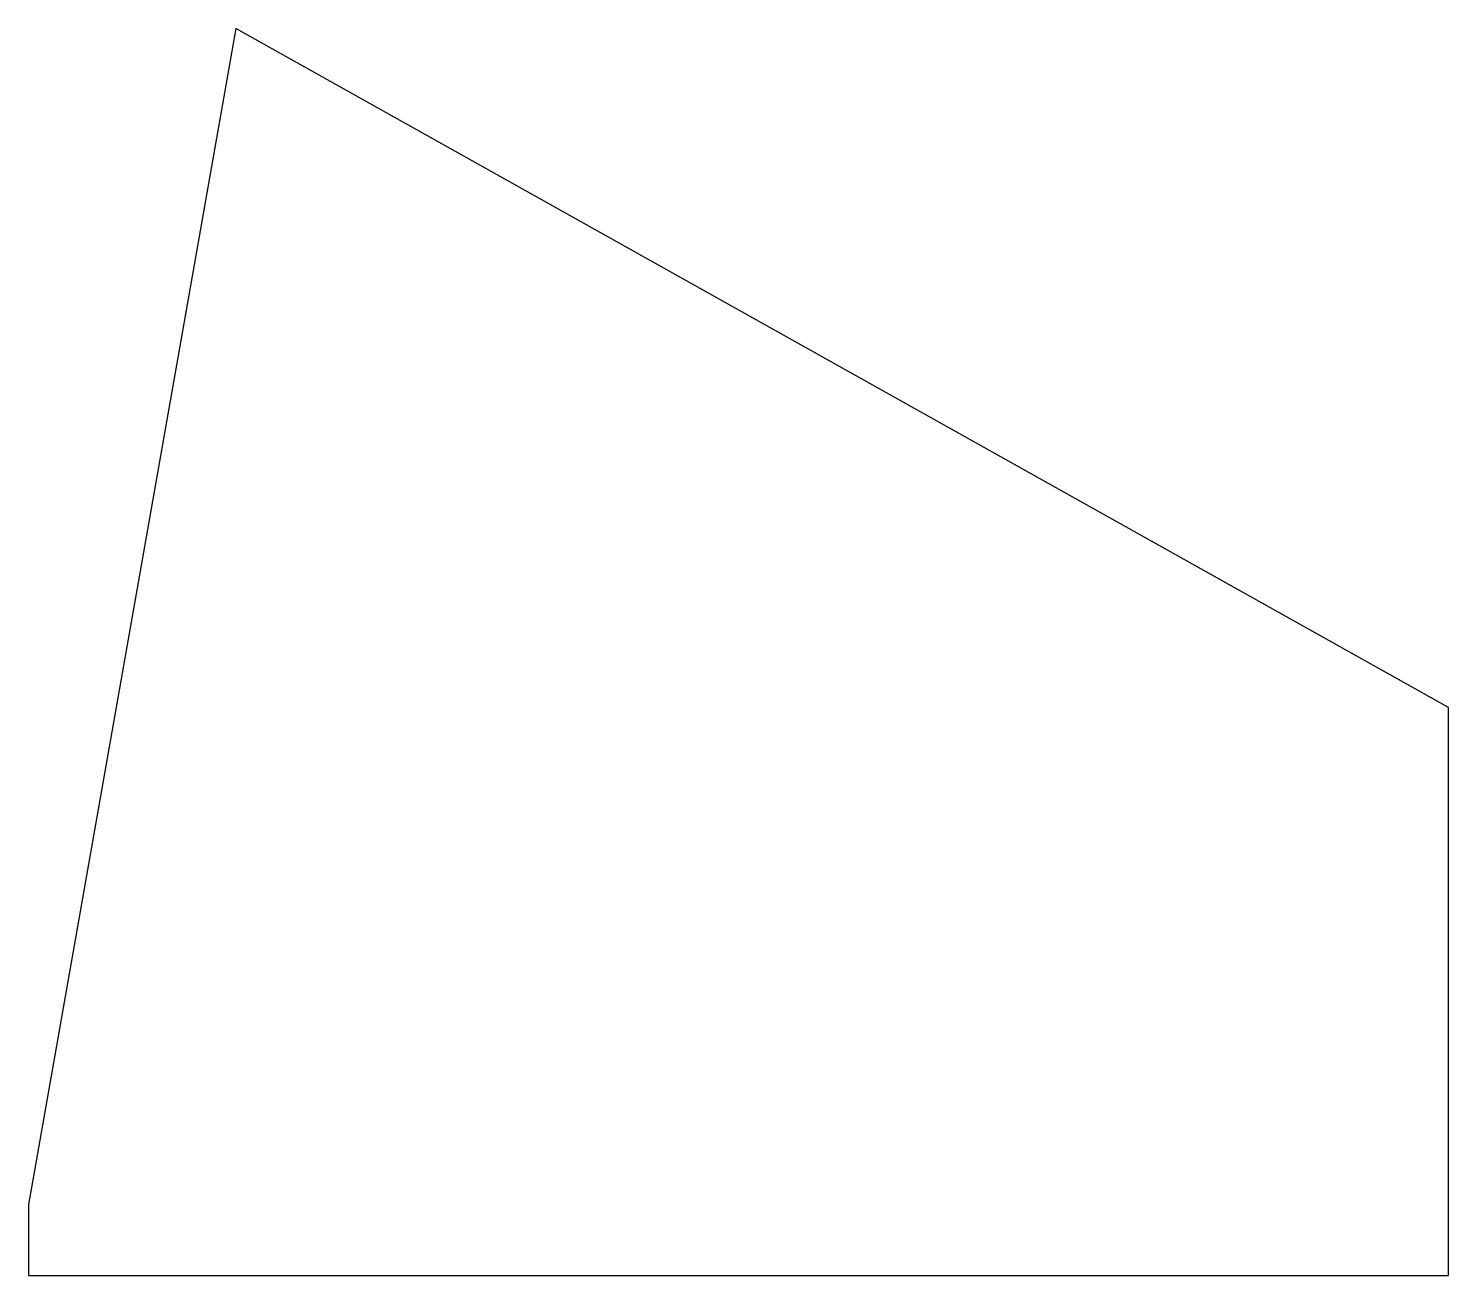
# Model space of a CAD drawing. Header units: inches. Extents: x 0 to 1.57, y 0 to 1.38.
import ezdxf

# ---------------------------------------------------------------- set-up
doc = ezdxf.new("R2010")
doc.units = ezdxf.units.IN

msp = doc.modelspace()

# ---------------------------------------------------------------- linework, layer by layer
at = {"layer": 'OUTER_PROFILES'}
msp.add_lwpolyline([(0, 0), (1.5748, 0), (1.5748, 0.6299), (0.2299, 1.3826), (0, 0.0787)], close=True, dxfattribs=at)

doc.saveas('drawing.dxf')
